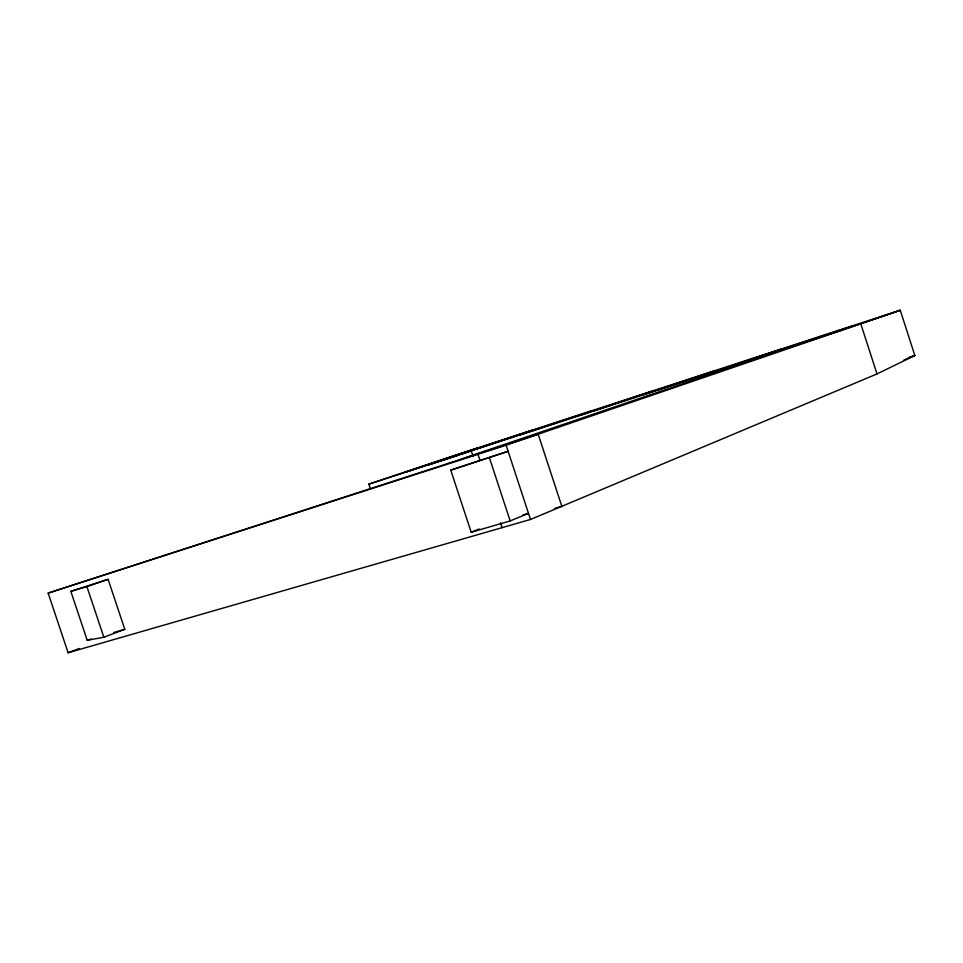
<?xml version="1.0" encoding="UTF-8"?>
<svg xmlns="http://www.w3.org/2000/svg" width="963" height="963" viewBox="0 0 963 963"><rect width="100%" height="100%" fill="white"/><g stroke="black" fill="none" stroke-linecap="round" stroke-linejoin="round"><path stroke-width="1.44" d="M554.616 508.404L561.814 506.321L538.185 434.253L48.15 593.1L68.12 652.745L530.493 519.466L876.992 373.933L914.85 355.516L900.249 310.255L454.909 455.318L368.817 484.16L370.213 488.373M903.86 360.09L914.85 355.516L909.108 357.285M450.756 470.149L508.115 451.286L450.756 470.149L471.196 532.25L510.173 520.935L528.482 513.363L522.813 515.012M471.196 532.25L479.189 528.976M68.12 652.745L79.351 648.484M103.848 637.241L124.793 629.308L108.097 579.317L70.829 591.33L87.212 640.275L103.848 637.241L86.923 586.611L70.829 591.33M454.055 456.45L457.413 455.379L453.669 456.631M473.122 456.51L471.256 450.828L443.221 460.037L446.543 458.978M48.15 593.1L506.117 445.207L900.249 310.255L837.052 331.802L368.817 484.16M86.923 586.611L108.097 579.317M461.193 459.134L799.772 343.935M451.996 457.052L428.872 464.744L448.024 458.557M448.24 458.424L450.082 457.822M450.552 457.594L457.353 455.294M530.481 431.436L591.523 410.996L518.563 435.264L526.4 432.772M592.269 411.321L651.867 391.339L579.365 415.474L588.008 412.718M657.392 390.135L715.28 370.695L643.392 394.637L652.926 391.592M462.228 453.705L471.256 450.828M87.212 640.275L91.389 639.059M113.658 632.559L124.793 629.308M506.117 445.207L530.493 519.466M489.433 457.786L510.173 520.935M477.997 454.283L479.971 460.29M500.519 522.825L502.108 527.652M860.874 324.05L876.992 373.933M782.281 349.413L852.424 326.048L782.281 349.413M782.004 348.955L710.899 372.669L782.004 348.955M533.707 429.823L460.41 454.199L533.707 429.823M478.575 447.783L405.098 472.219L478.575 447.783"/></g></svg>
